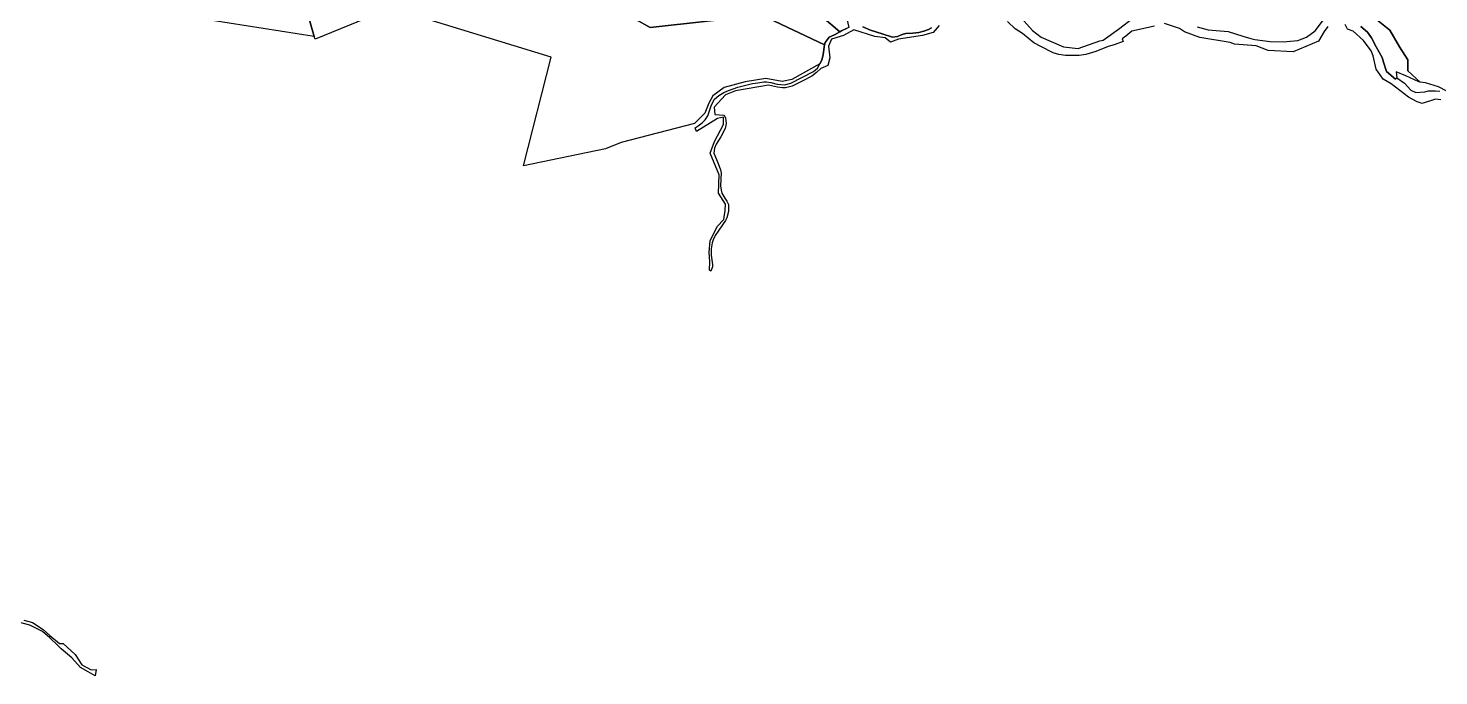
# Model space of a CAD drawing. Header units: metres. Extents: x 245462 to 249549, y 373212 to 377851.
# Drawn here: x 246936 to 248250, y 373590 to 374194 of the extents above; entities that cross this region are included whole.
import ezdxf

# ---------------------------------------------------------------- set-up
doc = ezdxf.new("R2010")
doc.units = ezdxf.units.M
doc.layers.add('00_지적', color=6, linetype='Continuous')

msp = doc.modelspace()

# ---------------------------------------------------------------- linework, layer by layer
at = {"layer": '00_지적', "linetype": 'Continuous'}
for points in [[(247585.7, 374281.8), (247626.9, 374351.6), (247671, 374325.9), (247700.7, 374194.4), (247699.3, 374194), (247694, 374191.5), (247692.3, 374190.5), (247585.7, 374281.8)], [(247149.4, 374283.7), (247150.9, 374277.6), (247195.7, 374211.2), (247202.8, 374186), (247076.1, 374205.9), (247027.2, 374238.2), (247079, 374314.3), (247122.3, 374338.1), (247123.2, 374333.8), (247135.6, 374318.3), (247149.4, 374283.7)], [(247247.6, 374342.1), (247446.9, 374327.9), (247491.9, 374312.4), (247585.7, 374281.8), (247692.3, 374190.5), (247687.5, 374187.6), (247682.6, 374185.4), (247678.9, 374180.6), (247678.1, 374178.3), (247619.7, 374206), (247515.8, 374194.5), (247368.8, 374276.7), (247310, 374275.7), (247297.3, 374298.4), (247289.2, 374323.5), (247260.9, 374311.6), (247247.6, 374342.1)], [(247310, 374275.7), (247368.8, 374276.7), (247515.8, 374194.5), (247619.7, 374206), (247678.1, 374178.3), (247676.9, 374169.4), (247675.7, 374164.1), (247673.8, 374160.7), (247647.6, 374146.1), (247638.6, 374144.1), (247623.4, 374147.1), (247604.2, 374143.8), (247584.7, 374138.5), (247574.1, 374130.8), (247570.3, 374124.1), (247566.7, 374114.7), (247557, 374105.1), (247488.8, 374087.3), (247474.1, 374081.5), (247397.8, 374065.5), (247423.4, 374166.8), (247274.4, 374212.6), (247310, 374275.7)], [(247274.4, 374212.6), (247203.5, 374183.7), (247202.8, 374186), (247195.7, 374211.2)], [(247985.5, 374195.8), (247964.6, 374191.2), (247959, 374186.4), (247955.5, 374184.1), (247956.5, 374181.6), (247947.9, 374178.4), (247942.3, 374176.7), (247930.8, 374172.2), (247921.7, 374169.2), (247915.3, 374168.5), (247910.3, 374168.3), (247902.7, 374168.4), (247896.3, 374169.4), (247891.3, 374171), (247879.8, 374176.9), (247873.1, 374180.3), (247862.7, 374188.9), (247855.7, 374193.3), (247848.6, 374200)], [(247861, 374203.7), (247871.8, 374191.8), (247879.9, 374185.6), (247900.7, 374176.6), (247914.3, 374174.8), (247934.5, 374182), (247937.7, 374182.8), (247952, 374192.8), (247966.5, 374204)], [(248025.2, 374195), (248035.6, 374192.2), (248054.1, 374190.7), (248067.9, 374186.5), (248075.4, 374184.4), (248079, 374183.4), (248093.4, 374181.6), (248105.4, 374181.3), (248119.1, 374182.4), (248127.3, 374185.4), (248135.1, 374191.5), (248144, 374203)], [(248194, 374200.8), (248204.7, 374191.9), (248213.8, 374176.5), (248221.6, 374164.4), (248221.5, 374154.2), (248233.1, 374143.6), (248231.9, 374143.8), (248219.8, 374149.5), (248210.6, 374153.2), (248211.4, 374147.6), (248210, 374146.3), (248201.8, 374153.6), (248199, 374162.1), (248197.8, 374166.7), (248192, 374176.5), (248187.6, 374184.8), (248183.9, 374190.1), (248177.9, 374195.3)], [(248258, 374135.1), (248250.2, 374139.2), (248237.9, 374143.1), (248233.1, 374143.6), (248221.5, 374154.2), (248221.6, 374164.4), (248213.8, 374176.5), (248204.7, 374191.9), (248194, 374200.8)], [(247784.9, 374196.4), (247779.3, 374189.8), (247769.5, 374187.1), (247747.1, 374183.6), (247739.5, 374180.7), (247734.5, 374184.9), (247725, 374186.1), (247705.4, 374192.3), (247695.8, 374187.2), (247684.5, 374183.6), (247681.8, 374177.1), (247683.1, 374166.1), (247681.3, 374159), (247674.7, 374156.3), (247670.8, 374152.7), (247666.2, 374149.3), (247657.8, 374144.9), (247648, 374139.9), (247641.7, 374138.4), (247639.1, 374138.4), (247634.4, 374138.8), (247625.9, 374140.8), (247595.2, 374135.4), (247586, 374131.7), (247575.4, 374120.2), (247576.1, 374113.4), (247584.8, 374112.7), (247586, 374109.9), (247586.4, 374105.2), (247585.5, 374100.4), (247581.4, 374092.5), (247577.1, 374085.9), (247575.5, 374082), (247575.1, 374077.5), (247579.1, 374067.8), (247581.2, 374061.9), (247581.9, 374059.1), (247581.3, 374047), (247581.8, 374043), (247582.6, 374040.1), (247585.2, 374035.6), (247587.2, 374032.7), (247588.7, 374029.7), (247588.8, 374023.1), (247587.1, 374017.3), (247585.9, 374014.7), (247576.3, 374000.6), (247574.3, 373996.7), (247573.4, 373993.8), (247572.6, 373988.3), (247572.6, 373982.5), (247573.7, 373973.6), (247573.8, 373971.5), (247572.1, 373967.3), (247571, 373968.3), (247571.2, 373976.2), (247570.8, 373985.3), (247571.7, 373995.7), (247578.1, 374009.2), (247584.4, 374015.7), (247585.5, 374024.1), (247585.8, 374029.8), (247579.4, 374040), (247579.9, 374057.3), (247571.6, 374077.5), (247575.8, 374088.2), (247584.1, 374104.1), (247584.1, 374110.9), (247578.6, 374109.6), (247558.8, 374097.5), (247557.5, 374101), (247560.5, 374103), (247564.2, 374105.6), (247567, 374108.5), (247569.3, 374112.3), (247572.9, 374122.5), (247575.8, 374127.6), (247579.6, 374131), (247584.4, 374133.8), (247588.8, 374135.8), (247597.4, 374138.9), (247603.6, 374140.6), (247611, 374142.2), (247616.1, 374143.1), (247621.6, 374143.8), (247624.2, 374143.8), (247628.2, 374143.2), (247634, 374141.6), (247641, 374141.2), (247646.9, 374142.5), (247667.9, 374153.6), (247671.7, 374156.7), (247673.8, 374160.7), (247675.7, 374164.1), (247676.9, 374169.4), (247678.1, 374178.3), (247678.9, 374180.6), (247682.6, 374185.4), (247687.5, 374187.6), (247692.3, 374190.5), (247694, 374191.5), (247699.3, 374194)], [(247713.7, 374195.1), (247720.9, 374191.9), (247731.9, 374188.6), (247741.4, 374185.5), (247746.2, 374186.1), (247749, 374187.5), (247751.5, 374188.3), (247753.9, 374188.8), (247760.5, 374189.2), (247766, 374190), (247770.8, 374191.1), (247775, 374192.6), (247777.8, 374194.1)], [(247777.8, 374194.1), (247775, 374192.6), (247770.8, 374191.1), (247766, 374190), (247760.5, 374189.2), (247753.9, 374188.8), (247751.5, 374188.3), (247749, 374187.5), (247746.2, 374186.1), (247741.4, 374185.5), (247731.9, 374188.6), (247720.9, 374191.9), (247713.7, 374195.1)], [(248147.2, 374195.4), (248143.5, 374190.9), (248138.4, 374181.7), (248114.7, 374171.9), (248091.5, 374173.2), (248080.2, 374177.5), (248060.2, 374179.1), (248056.2, 374180.4), (248027.9, 374185.3), (248013.4, 374190.4), (248008.8, 374193.5), (247994.8, 374198.3)], [(248252.3, 374127.2), (248247.2, 374127.8), (248234.8, 374123.7), (248231.2, 374125), (248230.4, 374125.3), (248222.2, 374129.6), (248206, 374142), (248198.6, 374146.4), (248192.1, 374155.6), (248189.2, 374168), (248187.3, 374172.8), (248180.4, 374182.4), (248170.7, 374191.1), (248165.5, 374193), (248163.2, 374197.3)], [(248177.9, 374195.3), (248183.9, 374190.1), (248187.6, 374184.8), (248192, 374176.5), (248197.8, 374166.7), (248199, 374162.1), (248201.8, 374153.6), (248210, 374146.3), (248211.4, 374147.6), (248218.4, 374142.6), (248224.3, 374136.1), (248229.1, 374133.8), (248237.3, 374134.6), (248240.7, 374135.5), (248247.5, 374135.5), (248251.4, 374135.3)], [(246932.1, 373642.2), (246940.4, 373640), (246950.3, 373633.6), (246956.3, 373628.1), (246965.4, 373620.6), (246968.8, 373620.5), (246980, 373610.4), (246986.2, 373600.5), (246994.9, 373596), (246999.7, 373596.4), (246998.6, 373590.4), (246992.2, 373594.2), (246985.1, 373598.1), (246976.8, 373607.2), (246968.9, 373613.9), (246966.9, 373615.6), (246963.6, 373618.9), (246956.4, 373625.8), (246949.6, 373631.8), (246937.9, 373637.7), (246927.1, 373640.3)]]:
    msp.add_lwpolyline(points, dxfattribs=at)

doc.saveas('drawing.dxf')
